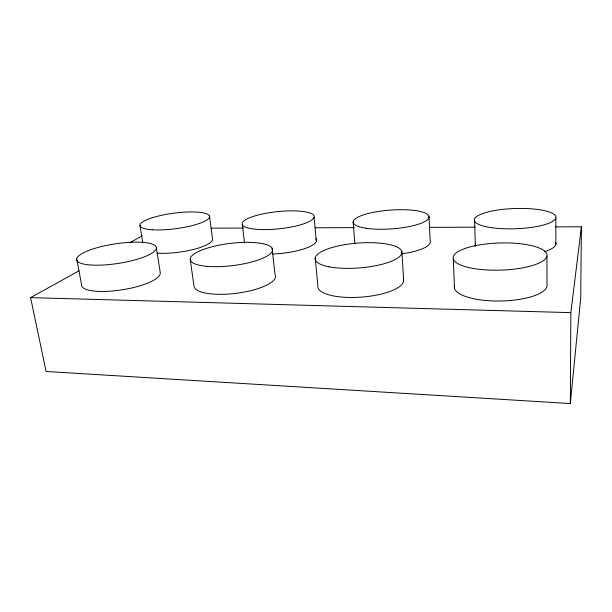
<?xml version="1.0" encoding="UTF-8"?>
<svg xmlns="http://www.w3.org/2000/svg" width="612" height="612" viewBox="0 0 612 612"><rect width="100%" height="100%" fill="white"/><g stroke="black" fill="none" stroke-linecap="round" stroke-linejoin="round"><path stroke-width="0.92" d="M78.971 270.848L30.6 297.631L46.076 371.476L570.338 403.545L570.843 312.633L581.4 226.792L555.627 226.884M581.4 226.792L580.734 297.531L570.338 403.545M129.836 242.689L142.351 235.765M211.056 228.169L243.507 228.047M315.096 227.779L354.226 227.633M429.632 227.358L475.447 227.182M30.6 297.631L570.843 312.633M76.699 258.769L81.48 284.19A39.91 10.901 -9.1 0 0 120.281 290.096A39.91 10.901 -9.1 0 0 160.283 272.814L156.358 247.669A40.316 9.907 -8.7 0 0 95.732 248.105A40.316 9.907 -8.7 0 0 97.392 265.203A40.316 9.907 -8.7 0 0 156.358 247.669M139.941 225.331L142.726 242.62M190.263 259.878L194.103 286.569A41.042 12.271 -7.2 0 0 239.307 292.88A41.042 12.271 -7.2 0 0 275.017 274.589L272.08 248.204M209.465 215.975L212.479 238.496A34.792 8.622 -7.7 0 1 194.631 249.145A34.792 8.622 -7.7 0 1 157.009 253.161M242.321 224.811L244.548 243.086M315.211 257.92L317.835 285.697A43.054 13.648 -4.4 0 0 362.618 297.011A43.054 13.648 -4.4 0 0 403.201 278.529M314.109 217.245A36.238 8.629 -6 0 1 258.233 229.439A36.238 8.629 -6 0 1 262.012 214.078A36.238 8.629 -6 0 1 314.109 217.245L316.335 240.975M353.139 221.873L354.853 243.637M401.916 251.853L403.622 279.929M428.974 216.319L430.198 241.159A37.692 10.366 -3.9 0 1 401.908 253.743M453.308 259.09L454.502 288.39M474.591 221.139L475.386 245.978M546.929 256.244A46.986 13.579 -1.7 0 1 473.887 268.546A46.986 13.579 -1.7 0 1 479.387 244.93A46.986 13.579 -1.7 0 1 546.929 256.244L547.052 286.225A46.443 14.887 -1.2 0 1 497.747 301.02A46.443 14.887 -1.2 0 1 454.372 286.079M555.849 217.948A40.828 10.121 -2 0 1 492.698 227.84A40.828 10.121 -2 0 1 496.806 210.191A40.828 10.121 -2 0 1 555.849 217.948L555.864 244.265M555.818 242.796A40.415 11.138 -1.5 0 1 544.374 251.708M475.187 246.215A40.415 11.138 -1.5 0 1 475.539 244.05M315.662 238.558A35.909 9.509 -6 0 1 272.248 254.026M328.965 266.778A43.536 12.431 -4.5 0 0 400.845 255.204A43.536 12.431 -4.5 0 0 345.811 244.509A43.536 12.431 -4.5 0 0 328.965 266.778M207.07 266.358A41.471 11.161 -7 0 0 272.325 251.104A41.471 11.161 -7 0 0 214.728 246.131A41.471 11.161 -7 0 0 207.07 266.358M366.091 228.261A38.051 9.417 -4.1 0 0 428.339 218.844A38.051 9.417 -4.1 0 0 378.866 211.377A38.051 9.417 -4.1 0 0 366.091 228.261M152.281 229.768A35.106 7.818 -7.5 0 0 209.029 218.079A35.106 7.818 -7.5 0 0 162.968 215.003A35.106 7.818 -7.5 0 0 152.281 229.768"/></g></svg>
